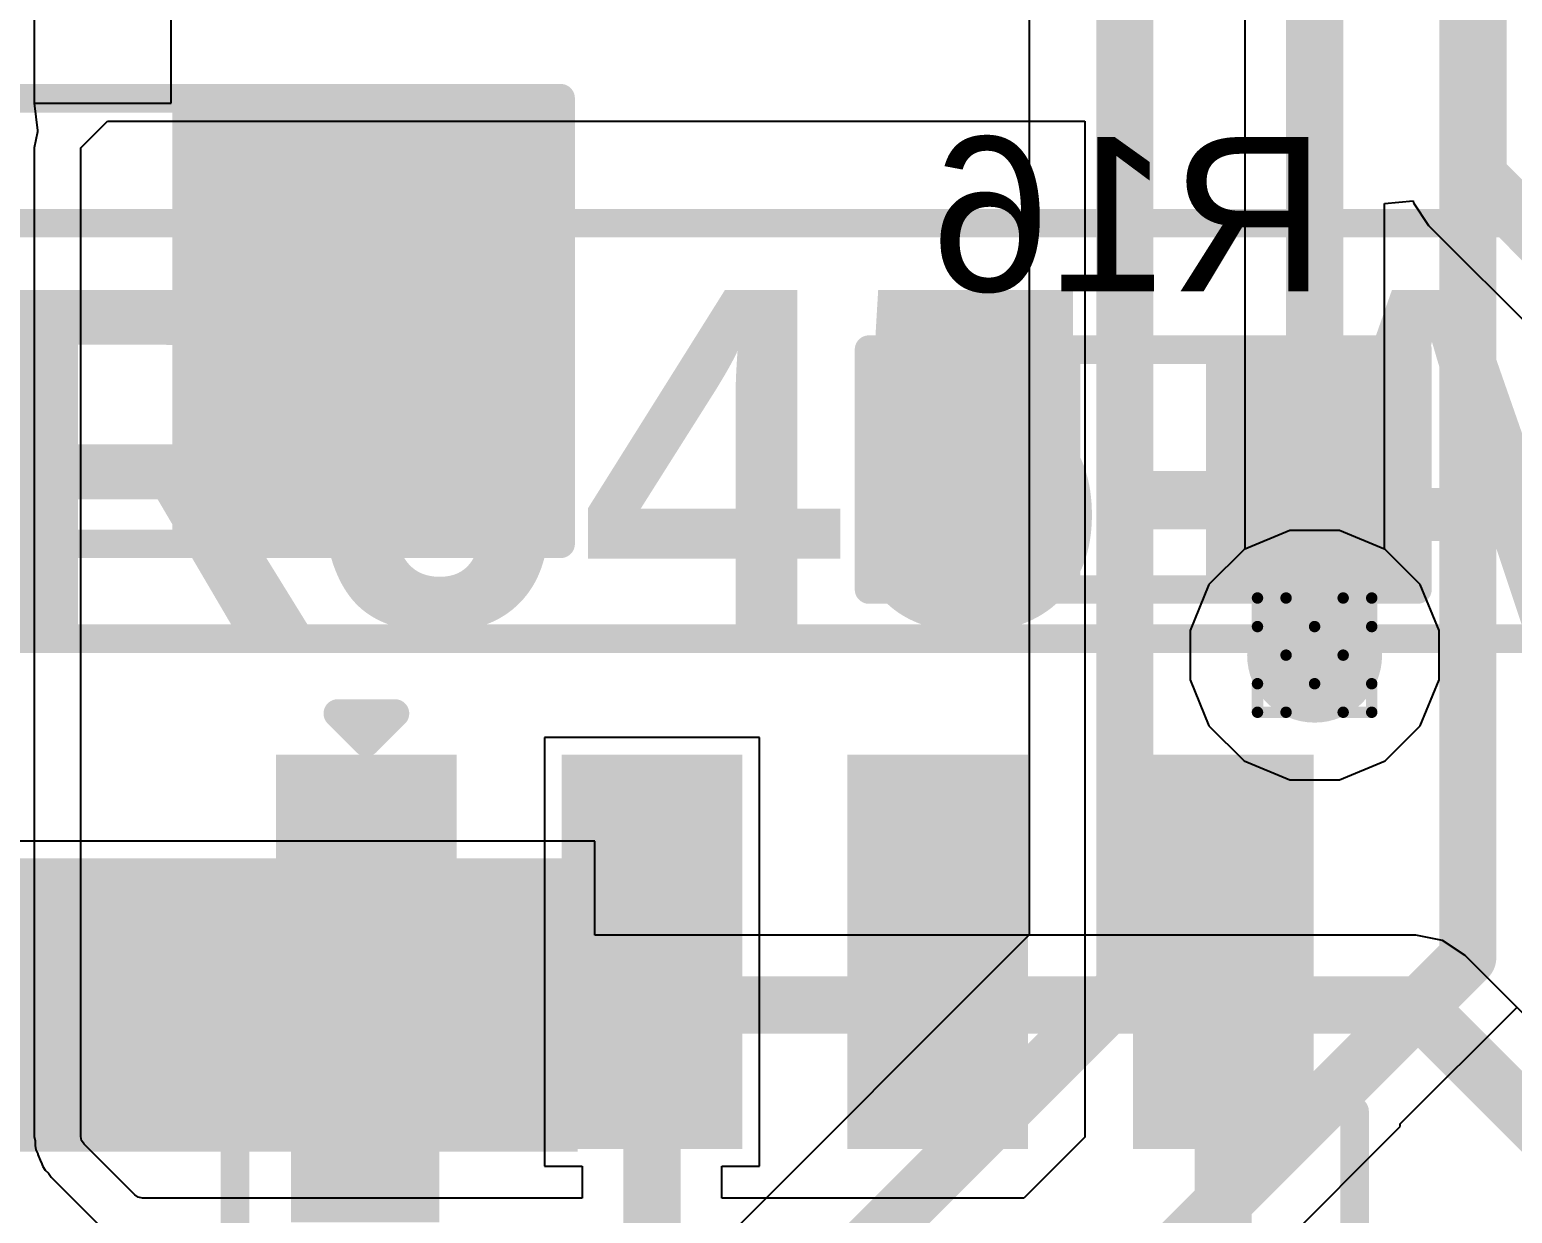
# Model space of a CAD drawing. Header units: inches. Extents: x -6 to 328, y -6 to 90.
# Drawn here: x 9.18 to 15.78, y 12.43 to 17.69 of the extents above; entities that cross this region are included whole.
import ezdxf

# ---------------------------------------------------------------- set-up
doc = ezdxf.new("R2010")
doc.units = ezdxf.units.IN
for name, color, linetype in [('Bottom Layer', 5, 'Continuous'), ('Bottom Overlay', 54, 'Continuous'), ('Bottom Paste', 16, 'Continuous'), ('Bottom Solder', 6, 'Continuous'), ('Drill Drawing', 1, 'Continuous'), ('GND', 76, 'Continuous'), ('PWR', 16, 'Continuous'), ('Top Layer', 1, 'Continuous'), ('Top Overlay', 2, 'Continuous'), ('Top Paste', 8, 'Continuous'), ('Top Solder', 216, 'Continuous'), ('Via Holes', 16, 'Continuous')]:
    doc.layers.add(name, color=color, linetype=linetype)
doc.styles.add('Arial', font='', dxfattribs={"height": 0.2})
doc.styles.add('Arial_Bold', font='', dxfattribs={"height": 0.2})
doc.styles.get('Arial').set_extended_font_data('Arial')
doc.styles.get('Arial_Bold').set_extended_font_data('Arial', bold=True)

# ---------------------------------------------------------------- blocks, each defined once
blk = doc.blocks.new('SOIC_8_B_3')
at = {"layer": 'Bottom Layer'}
for points in [[(-3.475, 1.605), (-3.475, 2.205), (-1.925, 2.205), (-1.925, 1.605)], [(-3.475, 0.335), (-3.475, 0.935), (-1.925, 0.935), (-1.925, 0.335)], [(-3.475, -0.935), (-3.475, -0.335), (-1.925, -0.335), (-1.925, -0.935)], [(-3.475, -2.205), (-3.475, -1.605), (-1.925, -1.605), (-1.925, -2.205)]]:
    blk.add_hatch(color=5, dxfattribs=at).paths.add_polyline_path(points)
at = {"layer": 'Bottom Overlay'}
blk.add_hatch(color=54, dxfattribs=at).paths.add_polyline_path([(-1.8272, -2.2404), (-1.497, -2.2404), (-1.497, -1.58), (-1.8272, -1.58)])
at = {"layer": 'Bottom Paste'}
for points in [[(-3.475, 1.605), (-3.475, 2.205), (-1.925, 2.205), (-1.925, 1.605)], [(-3.475, 0.335), (-3.475, 0.935), (-1.925, 0.935), (-1.925, 0.335)], [(-3.475, -0.935), (-3.475, -0.335), (-1.925, -0.335), (-1.925, -0.935)], [(-3.475, -2.205), (-3.475, -1.605), (-1.925, -1.605), (-1.925, -2.205)]]:
    blk.add_hatch(color=16, dxfattribs=at).paths.add_polyline_path(points)
at = {"layer": 'Bottom Solder'}
for points in [[(-3.5766, 1.5034), (-3.5766, 2.3066), (-1.8234, 2.3066), (-1.8234, 1.5034)], [(-3.5766, 0.2334), (-3.5766, 1.0366), (-1.8234, 1.0366), (-1.8234, 0.2334)], [(-3.5766, -1.0366), (-3.5766, -0.2334), (-1.8234, -0.2334), (-1.8234, -1.0366)], [(-3.5766, -2.3066), (-3.5766, -1.5034), (-1.8234, -1.5034), (-1.8234, -2.3066)]]:
    blk.add_hatch(color=6, dxfattribs=at).paths.add_polyline_path(points)
at = {"layer": 'Bottom Overlay'}
for points in [[(1.9906, 2.4892, 0.127, 0.127, 0), (-1.9906, 2.4892, 0.127, 0.127, 0)], [(-1.9906, 2.3114, 0.127, 0.127, 0), (-1.9906, 2.4892, 0.127, 0.127, 0)], [(-3.7592, -2.032, 0.127, 0.127, 0), (-3.7592, -1.778, 0.127, 0.127, 0)], [(-3.6322, -1.905, 0.127, 0.127, 0), (-3.7592, -1.778, 0.127, 0.127, 0)], [(-3.7592, -2.032, 0.127, 0.127, 0), (-3.6322, -1.905, 0.127, 0.127, 0)], [(-1.9906, -2.4892, 0.127, 0.127, 0), (-1.9906, -2.3114, 0.127, 0.127, 0)], [(1.9906, -2.4892, 0.127, 0.127, 0), (-1.9906, -2.4892, 0.127, 0.127, 0)]]:
    blk.add_lwpolyline(points, format="xyseb", dxfattribs=at)
for points in [[(-2.0223, 2.4892, 0.0635, 0.0635, 1), (-1.9588, 2.4892, 0.0635, 0.0635, 1)], [(-2.0223, 2.4892, 0.0635, 0.0635, 1), (-1.9588, 2.4892, 0.0635, 0.0635, 1)], [(-2.0223, 2.3114, 0.0635, 0.0635, 1), (-1.9588, 2.3114, 0.0635, 0.0635, 1)], [(-3.791, -1.778, 0.0635, 0.0635, 1), (-3.7275, -1.778, 0.0635, 0.0635, 1)], [(-3.791, -1.778, 0.0635, 0.0635, 1), (-3.7275, -1.778, 0.0635, 0.0635, 1)], [(-3.6639, -1.905, 0.0635, 0.0635, 1), (-3.6004, -1.905, 0.0635, 0.0635, 1)], [(-3.6639, -1.905, 0.0635, 0.0635, 1), (-3.6004, -1.905, 0.0635, 0.0635, 1)], [(-3.791, -2.032, 0.0635, 0.0635, 1), (-3.7275, -2.032, 0.0635, 0.0635, 1)], [(-3.791, -2.032, 0.0635, 0.0635, 1), (-3.7275, -2.032, 0.0635, 0.0635, 1)], [(-2.0223, -2.3114, 0.0635, 0.0635, 1), (-1.9588, -2.3114, 0.0635, 0.0635, 1)], [(-2.0223, -2.4892, 0.0635, 0.0635, 1), (-1.9588, -2.4892, 0.0635, 0.0635, 1)], [(-2.0223, -2.4892, 0.0635, 0.0635, 1), (-1.9588, -2.4892, 0.0635, 0.0635, 1)]]:
    blk.add_lwpolyline(points, format="xyseb", close=True, dxfattribs=at)
blk = doc.blocks.new('R___1206_B_24')
at = {"layer": 'Bottom Layer'}
for points in [[(-2.032, 0.889), (-0.508, 0.889), (-0.508, -0.889), (-2.032, -0.889)], [(0.508, 0.889), (2.032, 0.889), (2.032, -0.889), (0.508, -0.889)]]:
    blk.add_hatch(color=5, dxfattribs=at).paths.add_polyline_path(points)
at = {"layer": 'Bottom Paste'}
for points in [[(-2.032, 0.889), (-0.508, 0.889), (-0.508, -0.889), (-2.032, -0.889)], [(0.508, 0.889), (2.032, 0.889), (2.032, -0.889), (0.508, -0.889)]]:
    blk.add_hatch(color=16, dxfattribs=at).paths.add_polyline_path(points)
at = {"layer": 'Bottom Solder'}
for points in [[(-2.1336, 0.9906), (-0.4064, 0.9906), (-0.4064, -0.9906), (-2.1336, -0.9906)], [(0.4064, 0.9906), (2.1336, 0.9906), (2.1336, -0.9906), (0.4064, -0.9906)]]:
    blk.add_hatch(color=6, dxfattribs=at).paths.add_polyline_path(points)
at = {"layer": 'Bottom Overlay'}
for points in [[(-2.1336, -0.9906, 0.127, 0.127, 0), (-2.1336, 0.9906, 0.127, 0.127, 0)], [(-2.1336, 0.9906, 0.127, 0.127, 0), (2.1336, 0.9906, 0.127, 0.127, 0)], [(2.1336, -0.9906, 0.127, 0.127, 0), (2.1336, 0.9906, 0.127, 0.127, 0)], [(-2.1336, -0.9906, 0.127, 0.127, 0), (2.1336, -0.9906, 0.127, 0.127, 0)]]:
    blk.add_lwpolyline(points, format="xyseb", dxfattribs=at)
for points in [[(-2.16535, 0.9906, 0.0635, 0.0635, 1), (-2.10185, 0.9906, 0.0635, 0.0635, 1)], [(-2.16535, 0.9906, 0.0635, 0.0635, 1), (-2.10185, 0.9906, 0.0635, 0.0635, 1)], [(2.10185, 0.9906, 0.0635, 0.0635, 1), (2.16535, 0.9906, 0.0635, 0.0635, 1)], [(2.10185, 0.9906, 0.0635, 0.0635, 1), (2.16535, 0.9906, 0.0635, 0.0635, 1)], [(-2.16535, -0.9906, 0.0635, 0.0635, 1), (-2.10185, -0.9906, 0.0635, 0.0635, 1)], [(-2.16535, -0.9906, 0.0635, 0.0635, 1), (-2.10185, -0.9906, 0.0635, 0.0635, 1)], [(2.10185, -0.9906, 0.0635, 0.0635, 1), (2.16535, -0.9906, 0.0635, 0.0635, 1)], [(2.10185, -0.9906, 0.0635, 0.0635, 1), (2.16535, -0.9906, 0.0635, 0.0635, 1)]]:
    blk.add_lwpolyline(points, format="xyseb", close=True, dxfattribs=at)
blk = doc.blocks.new('R___0603_B_26')
at = {"layer": 'Bottom Layer'}
for points in [[(-1.143, -0.4445), (-1.143, 0.4445), (-0.381, 0.4445), (-0.381, -0.4445)], [(0.381, -0.4445), (0.381, 0.4445), (1.143, 0.4445), (1.143, -0.4445)]]:
    blk.add_hatch(color=5, dxfattribs=at).paths.add_polyline_path(points)
at = {"layer": 'Bottom Paste'}
for points in [[(-1.143, -0.4445), (-1.143, 0.4445), (-0.381, 0.4445), (-0.381, -0.4445)], [(0.381, -0.4445), (0.381, 0.4445), (1.143, 0.4445), (1.143, -0.4445)]]:
    blk.add_hatch(color=16, dxfattribs=at).paths.add_polyline_path(points)
at = {"layer": 'Bottom Solder'}
for points in [[(-1.2446, -0.5461), (-1.2446, 0.5461), (-0.2794, 0.5461), (-0.2794, -0.5461)], [(0.2794, -0.5461), (0.2794, 0.5461), (1.2446, 0.5461), (1.2446, -0.5461)]]:
    blk.add_hatch(color=6, dxfattribs=at).paths.add_polyline_path(points)
at = {"layer": 'Bottom Overlay'}
for points in [[(-1.2192, 0.5334, 0.127, 0.127, 0), (-1.2192, -0.5334, 0.127, 0.127, 0)], [(1.2192, 0.5334, 0.127, 0.127, 0), (-1.2192, 0.5334, 0.127, 0.127, 0)], [(1.2192, 0.5334, 0.127, 0.127, 0), (1.2192, -0.5334, 0.127, 0.127, 0)], [(1.2192, -0.5334, 0.127, 0.127, 0), (-1.2192, -0.5334, 0.127, 0.127, 0)]]:
    blk.add_lwpolyline(points, format="xyseb", dxfattribs=at)
for points in [[(-1.25095, 0.5334, 0.0635, 0.0635, 1), (-1.18745, 0.5334, 0.0635, 0.0635, 1)], [(-1.25095, 0.5334, 0.0635, 0.0635, 1), (-1.18745, 0.5334, 0.0635, 0.0635, 1)], [(1.18745, 0.5334, 0.0635, 0.0635, 1), (1.25095, 0.5334, 0.0635, 0.0635, 1)], [(1.18745, 0.5334, 0.0635, 0.0635, 1), (1.25095, 0.5334, 0.0635, 0.0635, 1)], [(-1.25095, -0.5334, 0.0635, 0.0635, 1), (-1.18745, -0.5334, 0.0635, 0.0635, 1)], [(-1.25095, -0.5334, 0.0635, 0.0635, 1), (-1.18745, -0.5334, 0.0635, 0.0635, 1)], [(1.18745, -0.5334, 0.0635, 0.0635, 1), (1.25095, -0.5334, 0.0635, 0.0635, 1)], [(1.18745, -0.5334, 0.0635, 0.0635, 1), (1.25095, -0.5334, 0.0635, 0.0635, 1)]]:
    blk.add_lwpolyline(points, format="xyseb", close=True, dxfattribs=at)
blk = doc.blocks.new('HR963370A_51')
at = {"layer": 'Top Overlay'}
blk.add_lwpolyline([(-8.1788, 8.6614, 0.127, 0.127, 0), (-8.1788, -8.2296, 0.127, 0.127, 0)], format="xyseb", dxfattribs=at)
blk = doc.blocks.new('HR963370A_52')
at = {"layer": 'Top Layer'}
blk.add_hatch(color=1, dxfattribs=at).paths.add_polyline_path([(6, 10.35), (7.1, 10.35), (7.1, 6.15), (6, 6.15)])
at = {"layer": 'Top Paste'}
blk.add_hatch(color=8, dxfattribs=at).paths.add_polyline_path([(6, 10.35), (7.1, 10.35), (7.1, 6.15), (6, 6.15)])
at = {"layer": 'Top Solder'}
blk.add_hatch(color=216, dxfattribs=at).paths.add_polyline_path([(5.8984, 10.4516), (7.2016, 10.4516), (7.2016, 6.0484), (5.8984, 6.0484)])
at = {"layer": 'Top Overlay'}
blk.add_lwpolyline([(8.1788, 8.6614, 0.127, 0.127, 0), (8.1788, -8.2296, 0.127, 0.127, 0)], format="xyseb", dxfattribs=at)

msp = doc.modelspace()

# ---------------------------------------------------------------- hatches: boundary and pattern name
at = {"layer": 'Bottom Layer'}
h = msp.add_hatch(color=5, dxfattribs=at)
edge = h.paths.add_edge_path()
edge.add_arc((14.8986, 14.9125), 0.3, 0, 360)
at = {"layer": 'GND'}
h = msp.add_hatch(color=76, dxfattribs=at)
edge = h.paths.add_edge_path()
edge.add_arc((14.8986, 14.9125), 0.3, 0, 360)
at = {"layer": 'PWR'}
h = msp.add_hatch(color=16, dxfattribs=at)
edge = h.paths.add_edge_path()
edge.add_arc((14.8986, 14.9125), 0.3, 0, 360)
at = {"layer": 'Top Layer'}
h = msp.add_hatch(color=1, dxfattribs=at)
edge = h.paths.add_edge_path()
edge.add_arc((14.8986, 14.9125), 0.3, 0, 360)
at = {"layer": 'Via Holes'}
h = msp.add_hatch(color=7, dxfattribs=at)
edge = h.paths.add_edge_path()
edge.add_arc((14.8986, 14.9125), 0.15, 0, 360)

# ---------------------------------------------------------------- linework, layer by layer
at = {"layer": 'Bottom Layer'}
for p, q in [((9.205, 18.2267), (9.205, 17.3667)), ((9.8144, 17.3667), (9.8144, 18.2267)), ((9.205, 18.0314), (9.205, 17.3667)), ((9.205, 17.3667), (9.8144, 17.3667)), ((9.205, 17.3667), (9.205, 17.3667)), ((9.205, 17.3667), (9.205, 17.3667)), ((9.205, 17.3667), (9.2191, 17.2455)), ((9.4122, 17.1685), (9.5307, 17.287)), ((9.5307, 17.287), (12.2522, 17.287)), ((12.2522, 17.287), (13.8774, 17.287)), ((13.8774, 17.287), (13.8774, 12.7699)), ((9.2192, 17.2397), (9.205, 17.1685)), ((9.2191, 17.2455), (9.2192, 17.2397)), ((9.205, 17.1685), (9.205, 17.1685)), ((9.205, 17.1685), (9.205, 12.773)), ((9.4122, 12.773), (9.4122, 17.1685)), ((12.43, 14.5466), (11.4744, 14.5466)), ((11.4744, 14.5466), (11.4744, 12.641)), ((12.43, 12.641), (12.43, 14.5466)), ((9.205, 12.773), (9.209, 12.753)), ((9.209, 12.753), (9.209, 12.7326)), ((9.209, 12.7326), (9.2127, 12.7137)), ((9.4159, 12.7541), (9.4122, 12.773)), ((9.4266, 12.7381), (9.4159, 12.7541)), ((9.6518, 12.513), (9.4266, 12.7381)), ((13.8774, 12.7699), (13.606, 12.4986)), ((9.2127, 12.7137), (9.2205, 12.6948)), ((9.2205, 12.6948), (9.2208, 12.6937)), ((9.2208, 12.6937), (9.2214, 12.6927)), ((9.2214, 12.6927), (9.235, 12.66)), ((9.235, 12.66), (9.2352, 12.6589)), ((9.2352, 12.6589), (9.2359, 12.6579)), ((9.2359, 12.6579), (9.2437, 12.639)), ((9.2437, 12.639), (9.2543, 12.6231)), ((9.2543, 12.6231), (9.2688, 12.6086)), ((9.2688, 12.6086), (9.2801, 12.5916)), ((11.4744, 12.641), (11.6414, 12.641)), ((11.6414, 12.641), (11.6414, 12.4986)), ((12.263, 12.4986), (12.263, 12.641)), ((12.263, 12.641), (12.43, 12.641)), ((9.2801, 12.5916), (9.5053, 12.3665)), ((9.6677, 12.5023), (9.6518, 12.513)), ((9.6866, 12.4986), (9.6677, 12.5023)), ((11.6414, 12.4986), (9.6866, 12.4986)), ((13.606, 12.4986), (12.263, 12.4986))]:
    msp.add_line(p, q, dxfattribs=at)
for points in [[(14.8986, 14.9125, 0.508, 0.508, 0), (14.8986, 15.7376, 0.508, 0.508, 0)], [(11.9522, 11.4577, 0.254, 0.254, 0), (11.9522, 13.5938, 0.254, 0.254, 0)], [(14.4922, 10.9967, 0.254, 0.254, 0), (14.4922, 13.5938, 0.254, 0.254, 0)]]:
    msp.add_lwpolyline(points, format="xyseb", dxfattribs=at)
for points in [[(14.7716, 15.7376, 0.254, 0.254, 1), (15.0256, 15.7376, 0.254, 0.254, 1)], [(14.7716, 14.9125, 0.254, 0.254, 1), (15.0256, 14.9125, 0.254, 0.254, 1)], [(11.8887, 13.5938, 0.127, 0.127, 1), (12.0157, 13.5938, 0.127, 0.127, 1)], [(14.4287, 13.5938, 0.127, 0.127, 1), (14.5557, 13.5938, 0.127, 0.127, 1)]]:
    msp.add_lwpolyline(points, format="xyseb", close=True, dxfattribs=at)
at = {"layer": 'Drill Drawing'}
for points in [[(14.6446, 15.0395, 0.0508, 0.0508, 0), (14.6446, 15.1665, 0.0508, 0.0508, 0)], [(14.6446, 15.1665, 0.0508, 0.0508, 0), (14.7716, 15.1665, 0.0508, 0.0508, 0)], [(14.7716, 15.1665, 0.0508, 0.0508, 0), (14.8986, 15.0395, 0.0508, 0.0508, 0)], [(14.8986, 15.0395, 0.0508, 0.0508, 0), (15.0256, 15.1665, 0.0508, 0.0508, 0)], [(15.0256, 15.1665, 0.0508, 0.0508, 0), (15.1526, 15.1665, 0.0508, 0.0508, 0)], [(15.1526, 15.0395, 0.0508, 0.0508, 0), (15.1526, 15.1665, 0.0508, 0.0508, 0)], [(14.6446, 15.0395, 0.0508, 0.0508, 0), (14.7716, 14.9125, 0.0508, 0.0508, 0)], [(15.0256, 14.9125, 0.0508, 0.0508, 0), (15.1526, 15.0395, 0.0508, 0.0508, 0)], [(14.6446, 14.7855, 0.0508, 0.0508, 0), (14.7716, 14.9125, 0.0508, 0.0508, 0)], [(15.0256, 14.9125, 0.0508, 0.0508, 0), (15.1526, 14.7855, 0.0508, 0.0508, 0)], [(14.6446, 14.6585, 0.0508, 0.0508, 0), (14.6446, 14.7855, 0.0508, 0.0508, 0)], [(14.7716, 14.6585, 0.0508, 0.0508, 0), (14.8986, 14.7855, 0.0508, 0.0508, 0)], [(14.8986, 14.7855, 0.0508, 0.0508, 0), (15.0256, 14.6585, 0.0508, 0.0508, 0)], [(15.1526, 14.6585, 0.0508, 0.0508, 0), (15.1526, 14.7855, 0.0508, 0.0508, 0)], [(14.6446, 14.6585, 0.0508, 0.0508, 0), (14.7716, 14.6585, 0.0508, 0.0508, 0)], [(15.0256, 14.6585, 0.0508, 0.0508, 0), (15.1526, 14.6585, 0.0508, 0.0508, 0)]]:
    msp.add_lwpolyline(points, format="xyseb", dxfattribs=at)
for points in [[(14.6319, 15.1665, 0.0254, 0.0254, 1), (14.6573, 15.1665, 0.0254, 0.0254, 1)], [(14.6319, 15.1665, 0.0254, 0.0254, 1), (14.6573, 15.1665, 0.0254, 0.0254, 1)], [(14.7589, 15.1665, 0.0254, 0.0254, 1), (14.7843, 15.1665, 0.0254, 0.0254, 1)], [(14.7589, 15.1665, 0.0254, 0.0254, 1), (14.7843, 15.1665, 0.0254, 0.0254, 1)], [(15.0129, 15.1665, 0.0254, 0.0254, 1), (15.0383, 15.1665, 0.0254, 0.0254, 1)], [(15.0129, 15.1665, 0.0254, 0.0254, 1), (15.0383, 15.1665, 0.0254, 0.0254, 1)], [(15.1399, 15.1665, 0.0254, 0.0254, 1), (15.1653, 15.1665, 0.0254, 0.0254, 1)], [(15.1399, 15.1665, 0.0254, 0.0254, 1), (15.1653, 15.1665, 0.0254, 0.0254, 1)], [(14.6319, 15.0395, 0.0254, 0.0254, 1), (14.6573, 15.0395, 0.0254, 0.0254, 1)], [(14.6319, 15.0395, 0.0254, 0.0254, 1), (14.6573, 15.0395, 0.0254, 0.0254, 1)], [(14.8859, 15.0395, 0.0254, 0.0254, 1), (14.9113, 15.0395, 0.0254, 0.0254, 1)], [(14.8859, 15.0395, 0.0254, 0.0254, 1), (14.9113, 15.0395, 0.0254, 0.0254, 1)], [(15.1399, 15.0395, 0.0254, 0.0254, 1), (15.1653, 15.0395, 0.0254, 0.0254, 1)], [(15.1399, 15.0395, 0.0254, 0.0254, 1), (15.1653, 15.0395, 0.0254, 0.0254, 1)], [(14.7589, 14.9125, 0.0254, 0.0254, 1), (14.7843, 14.9125, 0.0254, 0.0254, 1)], [(14.7589, 14.9125, 0.0254, 0.0254, 1), (14.7843, 14.9125, 0.0254, 0.0254, 1)], [(15.0129, 14.9125, 0.0254, 0.0254, 1), (15.0383, 14.9125, 0.0254, 0.0254, 1)], [(15.0129, 14.9125, 0.0254, 0.0254, 1), (15.0383, 14.9125, 0.0254, 0.0254, 1)], [(14.6319, 14.7855, 0.0254, 0.0254, 1), (14.6573, 14.7855, 0.0254, 0.0254, 1)], [(14.6319, 14.7855, 0.0254, 0.0254, 1), (14.6573, 14.7855, 0.0254, 0.0254, 1)], [(14.8859, 14.7855, 0.0254, 0.0254, 1), (14.9113, 14.7855, 0.0254, 0.0254, 1)], [(14.8859, 14.7855, 0.0254, 0.0254, 1), (14.9113, 14.7855, 0.0254, 0.0254, 1)], [(15.1399, 14.7855, 0.0254, 0.0254, 1), (15.1653, 14.7855, 0.0254, 0.0254, 1)], [(15.1399, 14.7855, 0.0254, 0.0254, 1), (15.1653, 14.7855, 0.0254, 0.0254, 1)], [(14.6319, 14.6585, 0.0254, 0.0254, 1), (14.6573, 14.6585, 0.0254, 0.0254, 1)], [(14.6319, 14.6585, 0.0254, 0.0254, 1), (14.6573, 14.6585, 0.0254, 0.0254, 1)], [(14.7589, 14.6585, 0.0254, 0.0254, 1), (14.7843, 14.6585, 0.0254, 0.0254, 1)], [(14.7589, 14.6585, 0.0254, 0.0254, 1), (14.7843, 14.6585, 0.0254, 0.0254, 1)], [(15.0129, 14.6585, 0.0254, 0.0254, 1), (15.0383, 14.6585, 0.0254, 0.0254, 1)], [(15.0129, 14.6585, 0.0254, 0.0254, 1), (15.0383, 14.6585, 0.0254, 0.0254, 1)], [(15.1399, 14.6585, 0.0254, 0.0254, 1), (15.1653, 14.6585, 0.0254, 0.0254, 1)], [(15.1399, 14.6585, 0.0254, 0.0254, 1), (15.1653, 14.6585, 0.0254, 0.0254, 1)]]:
    msp.add_lwpolyline(points, format="xyseb", close=True, dxfattribs=at)
at = {"layer": 'GND'}
for p, q in [((14.7884, 15.4665), (14.5848, 15.3822)), ((15.0088, 15.4665), (14.7884, 15.4665)), ((15.2124, 15.3822), (15.0088, 15.4665)), ((14.5848, 15.3822), (14.4289, 15.2263)), ((15.3682, 15.2263), (15.2124, 15.3822)), ((14.4289, 15.2263), (14.3446, 15.0227)), ((15.4526, 15.0227), (15.3682, 15.2263)), ((14.3446, 15.0227), (14.3446, 14.8023)), ((15.4526, 14.8023), (15.4526, 15.0227)), ((14.3446, 14.8023), (14.4289, 14.5987)), ((15.3682, 14.5987), (15.4526, 14.8023)), ((14.4289, 14.5987), (14.5848, 14.4429)), ((15.2124, 14.4429), (15.3682, 14.5987)), ((14.5848, 14.4429), (14.7884, 14.3585)), ((15.0088, 14.3585), (15.2124, 14.4429)), ((14.7884, 14.3585), (15.0088, 14.3585))]:
    msp.add_line(p, q, dxfattribs=at)
at = {"layer": 'PWR'}
for p, q in [((13.6291, 18.7119), (13.6291, 13.6683)), ((13.6291, 13.6683), (10.8216, 10.8608)), ((15.2796, 12.8282), (15.7993, 13.348)), ((13.6291, 11.1662), (15.2796, 12.8166)), ((15.2796, 12.8166), (15.2796, 12.8282))]:
    msp.add_line(p, q, dxfattribs=at)
for points in [[(15.5796, 13.5677, 0.254, 0.254, 0), (15.5796, 20.1153, 0.254, 0.254, 0)], [(14.0543, 13.4353, 0.254, 0.254, 0), (14.0543, 19.0701, 0.254, 0.254, 0)], [(13.2222, 11.2103, 0.254, 0.254, 0), (15.5796, 13.5677, 0.254, 0.254, 0)], [(11.6875, 11.0685, 0.254, 0.254, 0), (14.0543, 13.4353, 0.254, 0.254, 0)]]:
    msp.add_lwpolyline(points, format="xyseb", dxfattribs=at)
for points in [[(15.5161, 13.5677, 0.127, 0.127, 1), (15.6431, 13.5677, 0.127, 0.127, 1)], [(15.5161, 13.5677, 0.127, 0.127, 1), (15.6431, 13.5677, 0.127, 0.127, 1)], [(13.9908, 13.4353, 0.127, 0.127, 1), (14.1178, 13.4353, 0.127, 0.127, 1)], [(13.9908, 13.4353, 0.127, 0.127, 1), (14.1178, 13.4353, 0.127, 0.127, 1)]]:
    msp.add_lwpolyline(points, format="xyseb", close=True, dxfattribs=at)
at = {"layer": 'Top Layer'}
for p, q in [((14.5878, 18.6406), (14.5878, 15.3834)), ((15.2094, 16.9201), (15.3364, 16.9326)), ((15.2094, 15.3834), (15.2094, 16.9201)), ((15.3364, 16.9326), (15.3381, 16.9241)), ((15.3381, 16.9241), (15.4054, 16.8233)), ((15.4054, 16.8233), (15.898, 16.3307)), ((14.5848, 15.3822), (14.4289, 15.2263)), ((14.5878, 15.3834), (14.5848, 15.3822)), ((15.2124, 15.3822), (15.2094, 15.3834)), ((15.3682, 15.2263), (15.2124, 15.3822)), ((14.4289, 15.2263), (14.3446, 15.0227)), ((15.4526, 15.0227), (15.3682, 15.2263)), ((14.3446, 15.0227), (14.3446, 14.8023)), ((15.4526, 14.8023), (15.4526, 15.0227)), ((14.3446, 14.8023), (14.4289, 14.5987)), ((15.3682, 14.5987), (15.4526, 14.8023)), ((14.4289, 14.5987), (14.5848, 14.4429)), ((15.2124, 14.4429), (15.3682, 14.5987)), ((14.5848, 14.4429), (14.7884, 14.3585)), ((15.0088, 14.3585), (15.2124, 14.4429)), ((14.7884, 14.3585), (15.0088, 14.3585)), ((11.6978, 14.085), (7.1422, 14.085)), ((11.6978, 13.668), (11.6978, 14.085)), ((15.348, 13.668), (11.6978, 13.668)), ((15.467, 13.6443), (15.348, 13.668)), ((15.5678, 13.577), (15.467, 13.6443)), ((16.1317, 13.013), (15.5678, 13.577))]:
    msp.add_line(p, q, dxfattribs=at)
for points in [[(15.6252, 17.0431, 0.254, 0.254, 0), (15.6252, 20.8968, 0.254, 0.254, 0)], [(14.8986, 14.9125, 0.254, 0.254, 0), (14.8986, 19.9248, 0.254, 0.254, 0)], [(15.6252, 17.0431, 0.254, 0.254, 0), (16.1178, 16.5504, 0.254, 0.254, 0)], [(9.42, 13.3572, 0.254, 0.254, 0), (15.348, 13.3572, 0.254, 0.254, 0)], [(15.348, 13.3572, 0.254, 0.254, 0), (16.003, 12.7023, 0.254, 0.254, 0)]]:
    msp.add_lwpolyline(points, format="xyseb", dxfattribs=at)
for points in [[(15.5617, 17.0431, 0.127, 0.127, 1), (15.6887, 17.0431, 0.127, 0.127, 1)], [(15.5617, 17.0431, 0.127, 0.127, 1), (15.6887, 17.0431, 0.127, 0.127, 1)], [(14.8351, 14.9125, 0.127, 0.127, 1), (14.9621, 14.9125, 0.127, 0.127, 1)], [(9.3565, 13.3572, 0.127, 0.127, 1), (9.4835, 13.3572, 0.127, 0.127, 1)], [(15.2845, 13.3572, 0.127, 0.127, 1), (15.4115, 13.3572, 0.127, 0.127, 1)], [(15.2845, 13.3572, 0.127, 0.127, 1), (15.4115, 13.3572, 0.127, 0.127, 1)]]:
    msp.add_lwpolyline(points, format="xyseb", close=True, dxfattribs=at)

# ---------------------------------------------------------------- block references
for name, p, rotation in [('HR963370A_51', (17.67, 25.0118), 90), ('R___0603_B_26', (14.1366, 15.7376), 180), ('HR963370A_52', (17.67, 6.8072), 90), ('SOIC_8_B_3', (12.5872, 10.8938), 270)]:
    msp.add_blockref(name, p, dxfattribs=dict(rotation=rotation))
msp.add_blockref('R___1206_B_24', (9.4122, 16.398))

# ---------------------------------------------------------------- texts
at = {"layer": 'Bottom Overlay', "style": 'Arial', "text_generation_flag": 2}
msp.add_text('R16', height=0.6858, dxfattribs=at).set_placement((14.9498, 16.5302))
at = {"layer": 'Top Overlay', "style": 'Arial_Bold'}
msp.add_text('RJ45-A', height=1.5, dxfattribs=at).set_placement((8.9578, 15.0361))

doc.saveas('drawing.dxf')
